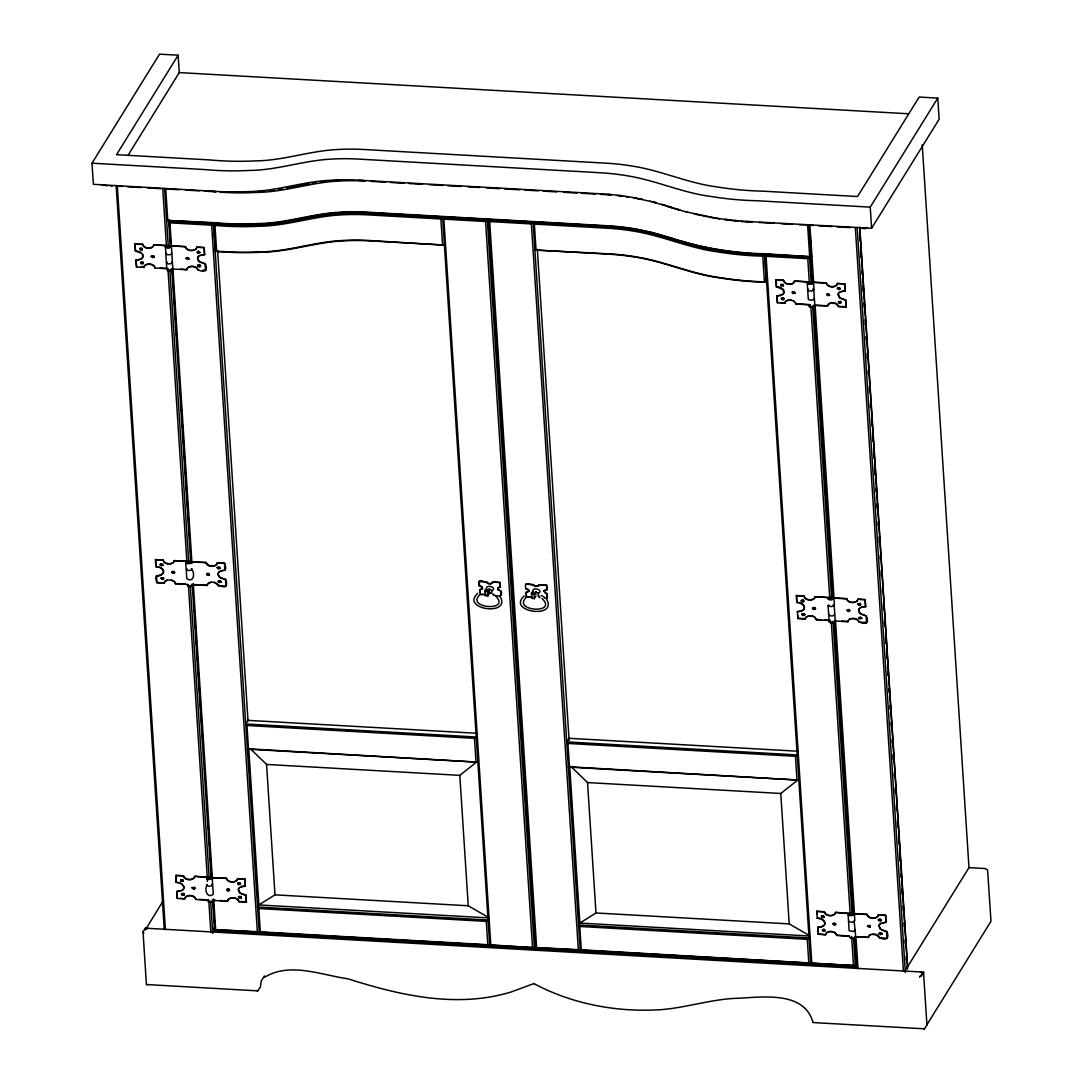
<?xml version="1.0" encoding="UTF-8"?>
<svg xmlns="http://www.w3.org/2000/svg" width="1083" height="1083" viewBox="0 0 1083 1083"><rect width="100%" height="100%" fill="white"/><g stroke="black" fill="none" stroke-linecap="round" stroke-linejoin="round"><path stroke-width="1.5" d="M220.106 568.331L217.751 567.275M240.521 884.053L239.654 883.011L237.881 883.132M825.138 930.649L824.082 929.241L822.214 930.094M861.405 227.836L860.2 228.472M783.889 293.006L782.914 289.486L776.349 286.778L775.915 280.023L783.51 280.24C784.715 284.315 790.956 285.195 793.988 282.636M782.278 294.671L776.944 295.93L777.391 302.793L784.796 303.281L785.608 301.358M784.796 303.281L785.107 302.143M794.299 282.094L794.611 280.971L810.179 281.973L794.435 281.228M794.611 280.971C793.704 286.169 783.781 284.991 783.51 280.24M804.303 608.727C805.129 604.68 800.039 602.717 796.777 602.5L796.506 595.488L803.924 595.975C805.143 600.036 811.37 600.916 814.402 598.357M801.203 611.029L797.359 611.665L797.805 618.528L805.21 619.002L806.023 617.08M805.21 619.002L805.522 617.865M814.727 597.83L815.039 596.692L832.096 597.816M824.718 924.462C825.544 920.401 820.454 918.438 817.191 918.235L816.934 911.209L824.339 911.696C825.422 915.514 830.796 916.299 833.978 914.742M823.107 926.127L817.787 927.386L818.22 934.25L825.639 934.724L825.936 933.6M835.142 913.551L835.453 912.414L852.511 913.551M142.997 257.131L142.035 253.612L135.429 250.958L134.996 244.095L142.604 244.257C143.863 248.521 151.241 249.469 153.637 245.76M141.372 258.81L136.025 260.11L136.472 266.973L143.917 267.393L144.215 266.256M153.772 244.893L166.43 245.597L153.772 244.893C152.838 250.105 142.97 249.022 142.604 244.257M172.671 269.031L186.817 269.708L187.102 268.57M196.443 248.345L196.713 247.208L204.2 247.574L204.646 254.437L200.802 255.128M197.634 257.483L198.46 261.247L205.093 263.846L199.854 261.991L197.458 258.647M160.203 564.419C161.326 568.805 165.171 561.887 160.176 564.46M162.951 565.312L160.704 564.162M163.425 572.853C164.25 568.778 159.12 566.856 155.857 566.68L155.573 559.559L163.019 559.979C164.129 563.81 169.53 564.527 172.711 562.943M162.91 573.652C158.226 577.117 153.61 573.069 156.886 582.695L164.332 583.114L164.63 581.991M173.889 561.752L174.187 560.615L186.845 561.332L174.187 560.615M191.515 584.671L207.232 585.429L207.516 584.292M216.857 564.081L217.128 562.943L224.614 563.295C227.917 572.907 223.26 568.9 218.59 572.393M218.049 573.205L218.874 576.968L225.508 579.567L220.269 577.713L217.873 574.383M181.511 893.868L182.106 895.194L184.286 894.72M183.839 888.574C184.665 884.513 179.534 882.577 176.272 882.415L175.988 875.294L183.433 875.714C184.679 879.789 190.946 880.574 193.965 878.015M184.259 894.761L183.501 893.692L181.484 893.908M180.699 890.903L176.867 891.566L177.301 898.43L184.746 898.849L185.044 897.712M194.317 877.474L194.602 876.337L207.259 877.054L207.367 881.427M213.5 900.474L227.66 901.151L227.931 900.014M237.272 879.802L237.543 878.665L245.029 879.017L245.327 886.151L240.128 887.234M238.463 888.926L239.302 892.703L245.922 895.303L240.683 893.448L238.287 890.104M482.436 588.624L481.556 586.81L479.417 586.16C476.29 573.665 488.771 587 492.616 582.546M497.747 588.11L500.427 587.081L500.129 582.505L492.684 582.085C492.291 585.037 486.565 584.414 486.727 581.747M497.639 588.272L498.031 589.68L500.657 590.736C504.367 597.18 495.337 596.841 492.9 594.215M528.924 591.25L528.03 589.436L525.891 588.786C523.116 578.457 533.797 587.365 538.373 585.957M538.928 585.429L539.158 584.712L546.617 585.131L546.901 589.707L544.681 590.384M539.158 584.712L538.671 585.862M544.113 590.898C544.939 594.35 548.431 594.215 544.045 591.359M826.816 294.332L827.412 295.659L829.578 295.172M812.778 289.107L813.766 289.811L814.849 305.284L827.52 306.002L829.158 303.402M827.52 306.002L827.805 304.864M829.564 295.226L827.304 294.062M837.078 284.626L837.362 283.489L844.808 283.908L845.254 290.772L841.41 291.435M837.538 288.092C839.041 292.532 841.951 285.154 837.376 288.349M838.283 293.764L839.095 297.541L845.688 300.181L840.503 298.285L838.107 294.928M833.193 604.828L834.194 605.532L835.277 621.006L847.935 621.723L848.734 619.787M847.935 621.723L848.219 620.586M857.492 600.348L857.79 599.224L865.236 599.644L865.669 606.507L861.824 607.17M857.953 603.813L858.562 605.14L860.498 604.842M858.697 609.485L859.509 613.262L866.102 615.916L860.917 614.02L858.521 610.663M858.846 617.54L859.807 618.989L861.757 618.176M860.701 604.72L860.105 603.38L857.926 603.867M861.594 618.447L860.619 616.999L858.684 617.811M854.121 920.753L855.692 936.741L868.349 937.445L869.148 935.522L871.111 934.372M868.647 936.308L868.349 937.445M877.907 916.083L878.205 914.945L885.65 915.365L886.097 922.229L882.252 922.892M879.112 925.207L879.924 928.984L886.53 931.637L881.332 929.742L878.936 926.385M780.694 284.667L781.249 286.007L783.429 285.56M783.402 285.614L782.847 284.274L780.653 284.721M803.816 601.336C804.128 599.319 799.362 600.09 801.84 601.471M197.593 265.904C197.742 263.819 202.155 265.091 200.179 266.702M197.783 265.416C198.636 269.45 202.656 263.683 197.783 265.47M264.442 975.864L261.138 981.212L260.38 987.114L257.781 990.864L146.395 984.528L143.037 931.8L145.271 928.185L923.515 972.128L926.94 1025.1L924.571 1028.823L813.022 1022.569M218.197 581.138L219.159 582.586L220.973 581.991M220.973 582.045L220.228 580.975L218.197 581.192M212.295 931.962L214.8 926.913M856.491 968.351L856.761 966.916L212.566 930.541M168.352 270.75L166.809 269.789L165.401 246.64L168.231 245.557L185.491 246.667C186.614 250.511 192.057 251.161 195.224 249.564M169.882 245.733C174.187 247.411 166.349 249.036 165.333 246.91M171.425 246.694L172.901 269.572L168.461 270.642M191.285 568.575C195.346 572.893 193.992 583.358 186.79 578.647L185.748 562.632L187.521 561.427M191.041 561.996C190.581 563.444 185.315 563.092 187.075 561.576M188.036 585.28L190.391 586.187L192.557 585.334M192.287 569.292C191.664 571.215 184.651 570.755 186.98 568.724M212.254 878.151C204.998 882.794 204.863 873.846 212.254 878.151L213.283 894.165C207.137 899.364 203.753 888.899 207.394 884.459M208.45 901.002L209.682 902.301M211.957 902.234L212.864 900.853M813.875 298.461C815.106 300.533 809.245 300.722 808.284 299.179L807.241 283.164L808.554 282.094M809.529 305.812L811.884 306.719L814.05 305.853L832.962 598.994M813.766 289.811C813.157 291.747 806.131 291.273 808.473 289.256M830.675 622.725L829.145 621.764L828.102 605.749L828.888 604.977M829.145 621.764L829.916 620.992M834.194 605.532L831.297 606.683L828.102 605.749M834.492 622.035L832.326 622.901M855.056 930.148L853.093 931.502L849.113 930.622L848.138 914.336L850.385 913.307L853.16 913.686M848.585 921.2L851.712 922.405L854.609 921.267M849.614 937.215L851.59 938.555L854.257 938.23M850.358 937.255L850.71 938.298M854.541 937.377L854.325 938.338M854.88 937.309L853.296 938.122L850.426 937.661M145.406 929.769L163.371 900.582M792.269 292.139L793.23 293.358L794.936 293.141M794.922 293.195L792.824 291.923M815.58 608.443C815.242 610.514 810.923 608.957 813.103 607.495M185.938 258.499L187.643 257.483L188.929 258.81M209.276 574.762C208.098 570.227 204.633 577.523 209.412 574.504M226.983 889.468C227.687 893.854 232.1 887.139 227.01 889.522M781.371 298.637C784.661 295.429 784.918 301.967 781.547 298.624M801.786 614.372L803.491 613.763L804.723 614.684M804.899 614.657C803.451 617.5 799.904 613.195 803.667 613.506C806.713 614.305 802.733 616.633 801.962 614.345M199.827 252.339C195.441 254.965 198.148 248.454 199.692 252.596C196.104 255.222 196.673 249.117 199.705 252.366M237.827 883.065L238.436 884.581L240.345 884.202M240.412 884.27C240.846 880.438 234.943 884.879 240.06 884.337M169.774 245.909L185.491 246.667M196.713 247.208L204.2 247.574M186.817 269.708L180.671 269.139M205.228 263.589C209.967 273.309 199.164 272.74 196.389 267.487C193.722 265.971 189.701 265.565 187.467 268.029M215.639 565.285C212.728 567.424 206.257 566.395 205.905 562.402L187.142 561.684M217.128 562.943L224.614 563.295M207.232 585.429L191.664 584.414M225.657 579.31C229.867 591.981 218.604 585.47 214.231 582.194M226.185 878.381L210.454 877.623L226.185 878.381C227.498 882.74 235.214 883.566 237.421 879.545M237.543 878.665L245.029 879.017M227.66 901.151L219.93 900.515M246.071 895.045L246.355 902.058L238.883 901.692L238.165 899.689L236.026 898.335L230.408 898.064M650.815 201.492L632.147 197.39A248.995 217.534 31.8 0 0 601.701 193.871L359.705 180.211A248.995 217.534 31.8 0 0 329.489 180.306C302.36 181.66 276.382 191.231 249.104 191.556A299.26 261.436 31.8 0 1 213.216 191.244L93.368 184.313L92.001 163.195L159.526 54.15L178.14 55.206L179.291 72.967M178.14 55.206L116.544 154.679L209.967 159.946A315.938 276.016 31.8 0 0 255.439 160.88C282.798 160.622 308.845 151.16 336.028 149.603A233.292 203.807 31.8 0 1 364.375 149.522L606.155 163.181A233.292 203.807 31.8 0 1 634.719 166.471C662.782 171.236 689.005 183.42 717.366 186.966A315.938 276.016 31.8 0 0 763.055 191.177L857.56 196.524L919.156 97.05L937.77 98.093L939.137 119.225L871.612 228.269L750.695 221.609A299.26 261.436 31.8 0 1 714.59 217.845L686.284 211.875M128.295 154.896L179.264 72.588L908.461 113.769M135.429 250.958L135.145 243.837M136.472 266.973L136.187 259.852M143.917 267.393L141.101 266.973M167.743 268.746L155.086 268.029C154.679 263.738 147.274 262.668 144.553 265.728M155.857 566.68L155.573 559.559M173.551 562.294C170.843 565.34 163.425 564.27 163.019 559.979M156.886 582.695L156.602 575.574M164.332 583.114L157.049 582.437M188.171 584.468L175.5 583.751L174.81 581.733L171.317 579.947M248.481 748.827L477.847 762.161L247.371 749.138L248.481 748.827L246.978 725.488L245.746 723.972L247.993 720.357L476.777 733.272M176.272 882.415L176.163 878.029M194.466 877.216C192.368 881.332 183.88 880.235 183.433 875.714M177.301 898.43L177.016 891.309M194.602 876.337L207.11 877.311M184.746 898.849L180.441 898.335M208.586 900.19L195.928 899.472C195.482 894.951 186.98 893.854 184.882 897.969M212.674 900.975L214.529 929.647L260.326 931.854L258.81 908.529L257.578 907.013L259.081 904.589M479.417 586.16L479.282 581.327M479.85 592.875L479.647 589.815L482.328 588.786M487.864 596.016L487.58 591.602L489.178 589.017L491.912 590.776L491.655 592.496L489.462 593.43L487.864 596.016L485.441 595.758L485.17 591.589C489.651 587.257 482.842 589.585 485.211 592.13M492.684 582.085L500.129 582.505M493.347 595.149L493.049 593.958M500.793 595.569L500.657 590.736M525.891 588.786L529.018 590.045M532.389 597.356L526.433 597.017L526.135 592.442L528.815 591.413M538.82 585.605L535.368 586.526L533.202 584.373M526.433 597.017L526.297 592.184M535.95 596.056L534.339 598.642L531.929 598.385L531.658 594.201C535.679 590.668 530.508 591.413 531.279 594.174M534.339 598.642L534.054 594.215L535.652 591.629L538.4 593.403L538.143 595.122M546.753 589.964L546.617 585.131M544.302 598.033L547.443 597.938L547.145 593.362M813.983 289.012L813.536 282.149L826.194 282.866C827.439 286.941 833.707 287.74 836.726 285.167M871.612 228.269L870.245 207.137L937.77 98.093M837.24 284.369C835.128 288.498 826.64 287.388 826.194 282.866M814.849 305.284L827.669 305.744M837.362 283.489L844.808 283.908M569.455 766.778L798.821 780.098L568.358 767.089L569.455 766.778L567.952 743.439L566.72 741.923L568.968 738.295L797.765 751.223M845.85 299.923L846.134 307.044L838.689 306.624L837.051 303.849L833.044 302.631M535.868 945.297L534.366 947.706L214.529 929.647M766.277 282.243L758.262 281.58A313.177 273.593 31.8 0 1 720.466 277.654C692.118 274.107 665.923 261.896 637.86 257.172A235.553 205.784 31.8 0 0 609.025 253.842L534.921 250.024L609.391 254.234A233.292 203.807 31.8 0 1 637.955 257.537C666.018 262.289 692.227 274.486 720.588 278.02A315.938 276.016 31.8 0 0 766.277 282.243L764.503 254.789A315.938 276.016 31.8 0 1 718.814 250.566C690.453 247.032 664.245 234.835 636.181 230.083A233.292 203.807 31.8 0 0 607.617 226.78L488.46 220.052L535.503 947.598L581.3 949.805L579.784 926.466L578.566 924.95L580.055 922.54M834.397 604.734L833.951 597.87L846.608 598.588C847.718 602.405 853.133 603.136 856.301 601.552M857.14 600.889C854.433 603.948 847.014 602.879 846.608 598.588M857.79 599.224L865.236 599.644M866.265 615.658C871.016 625.5 860.254 624.891 857.465 619.584C854.825 618.041 850.818 617.621 848.571 620.045M854.812 920.455L854.365 913.592L867.036 914.309C868.133 918.14 873.548 918.858 876.716 917.274M877.568 916.611C874.847 919.67 867.442 918.601 867.036 914.309M855.692 936.741L866.928 937.106M878.205 914.945L885.65 915.365M856.843 963.234L855.34 965.657L535.503 947.598M886.679 931.38C891.444 941.222 880.682 940.626 877.893 935.306C875.186 933.614 871.436 933.627 868.986 935.78M904.901 971.085L968.987 867.605L922.229 144.716M919.521 977.096L923.515 972.128M919.887 976.541L921.295 976.108L923.542 972.48M926.926 1024.748L990.999 921.267L987.588 870.001L985.016 868.525L968.987 867.605M195.928 249.158L196.578 248.088M186.953 268.828L187.603 267.772M197.485 257.74L198.311 256.414M216.343 564.879L216.993 563.823M207.367 584.549L208.017 583.493M217.913 573.462L219.849 571.242L223.139 570.227M227.796 900.271L228.445 899.215M238.328 889.184L239.14 887.857M783.212 294.062C786.651 290 779.746 285.939 776.349 286.778M814.903 597.572C812.778 601.688 804.29 600.469 803.924 595.975M824.055 925.518C827.48 921.457 820.589 917.382 817.191 918.235M834.641 914.336L835.318 913.294M825.76 933.857L827.277 932.152M142.401 249.794L141.941 248.264L139.991 248.562M142.333 258.187L143.01 254.505M143.294 263.521C143.403 259.067 137.907 265.294 143.227 263.44M144.053 266.513L144.716 265.457M151.241 256.441L152.635 255.845L154.192 256.847M154.314 256.82L152.757 257.673L151.403 256.184L154.124 256.116L153.299 257.402L151.376 256.414M173.388 562.551L174.052 561.495M164.467 582.248L165.13 581.192M171.669 572.162C175.026 569.035 175.026 575.574 171.791 572.149M174.729 572.541C171.371 575.682 171.371 569.144 174.607 572.569M183.244 881.251L182.77 879.707L180.82 880.005M183.162 889.644L184.178 887.153L181.782 883.796M195.143 888.277L193.586 889.129L192.205 887.87M482.598 588.367L479.647 589.815M529.086 590.993L526.135 592.442M543.964 591.156L544.383 590.479M829.429 295.429L828.955 293.899L827.006 294.197M838.12 294.021L838.959 292.694M838.567 301.602L839.19 302.888L841.329 302.455M856.991 601.146L857.655 600.09M860.565 604.923L859.943 603.651L858.156 603.691M858.535 609.743L860.498 607.549M870.258 926.886L869.798 925.342L867.456 926.263L869.378 927.265L870.204 925.965L867.849 925.654M877.406 916.881L878.069 915.825M878.218 919.805L879.613 919.21L881.156 920.212M878.963 925.478L879.789 924.151M879.098 933.532L879.396 933.059C885.19 931.529 878.584 937.485 879.613 932.883M866.833 227.349L865.452 228.621L862.907 228.459M220.824 582.248C221.23 578.2 215.395 583.087 220.742 582.167M238.477 897.13L238.761 896.656C244.582 895.127 237.922 901.07 238.991 896.48M241.238 897.983L240.968 896.859L239.153 896.616M777.391 302.793L777.215 297.053M809.922 304.905L795.91 303.998L795.843 302.834M796.777 602.5L796.506 595.488M797.805 618.528L797.805 615.523M815.039 596.692L830.593 597.708L829.768 597.802M830.336 620.627L816.325 619.72L814.727 616.931M834.817 914.079C832.096 917.125 824.677 915.961 824.339 911.696M818.22 934.25L817.963 927.129M835.453 912.414L849.275 913.578M825.639 934.724L818.396 933.993M849.194 936.254L836.739 935.455C836.685 931.867 831.324 930.825 828.4 931.678M145.623 928.889L145.366 929.552L145.271 928.185M674.966 239.208L653.279 232.683L636.317 229.082A235.553 205.784 31.8 0 0 607.482 225.751L367.421 212.2A235.553 205.784 31.8 0 0 338.817 212.282C311.633 213.811 285.601 223.301 258.255 223.545A313.813 274.161 31.8 0 1 213.067 222.624L166.633 220.377L213.419 223.017A315.938 276.016 31.8 0 0 258.891 223.951C286.237 223.707 312.297 214.231 339.48 212.674A233.292 203.807 31.8 0 1 367.827 212.593L607.847 226.144A233.292 203.807 31.8 0 1 636.411 229.447C664.542 234.483 690.467 245.76 718.922 249.564A313.813 274.161 31.8 0 0 764.327 253.747L811.519 256.793L810.964 248.373M188.997 258.769L187.359 259.554L186.073 258.241M206.731 573.53L207.178 574.829L209.249 574.707M229.528 890.686L229.379 889.576L227.579 889.238M815.174 609.12C816.893 606.006 809.908 608.091 814.037 609.16M264.604 977.245C289.878 961.812 320.988 974.998 347.86 978.788C400.196 995.467 456.539 1008.408 510.824 992.096L534.081 983.526M166.105 253.232C165.306 255.358 171.831 255.344 171.723 253.3M829.023 614.359C827.967 616.633 835.914 616.349 834.303 614.183M830.174 621.791L830.295 622.576M220.133 568.291L217.277 567.803M825.205 930.608C821.564 933.275 822.241 927.116 825.151 930.405M196.077 248.887C193.261 251.865 186.614 251.066 185.342 246.938M198.162 256.671L199.434 255.52M215.503 565.543L216.492 564.622M207.882 583.751C210.887 581.178 217.196 581.882 218.468 585.971M488.46 220.052L489.678 221.568L531.387 223.924L533.134 222.57L534.366 224.086L607.333 228.215A231.017 201.831 31.8 0 1 635.626 231.478C663.689 236.27 689.925 248.44 718.3 251.973A317.874 277.708 31.8 0 0 756.665 255.954L762.757 256.17L764.503 254.789M236.906 880.344C233.901 882.916 227.592 882.212 226.32 878.123M239.005 888.128L241.78 886.314L245.475 885.894M228.296 899.472L229.285 898.552M251.039 749.395L266.567 764.436L459.801 775.347L476.547 762.121M570.836 766.358L587.541 782.562L780.775 793.473L798.821 779.232M140.154 248.305C138.489 252.19 145.731 248.318 140.289 248.427M142.482 257.93L139.707 259.703L136.025 260.11M162.978 565.258L160.176 564.649M163.479 579.432L163.56 577.875L161.069 578.187L162.829 579.622L163.655 578.336L161.299 578.011M164.968 581.449L167.093 580.041M837.511 288.146L840.327 288.755M838.797 292.965L840.083 291.814M828.157 304.323L831.595 302.658M477.725 593.308C459.909 609.675 512.015 616.606 499.967 596.273M479.674 594.933C465.406 608.429 511.731 611.949 495.567 595.907M498.356 587.5L497.544 589.477L500.508 590.993M524.199 595.934C506.221 612.071 558.557 619.381 546.441 598.885M526.148 597.559C511.975 611.34 558.395 614.237 542.041 598.52M544.221 590.736L546.901 589.707M180.983 879.748C179.331 883.647 186.56 879.775 181.118 879.883M182.039 890.524L183.325 889.373M192.219 887.681L194.71 887.37L194.331 889.048M183.907 895.154C186.262 892.324 178.736 893.448 182.634 895.045M185.396 897.171C188.401 894.612 194.683 895.397 195.928 899.472M859.212 608.687L861.987 606.9L865.669 606.507M858.819 617.594L861.621 618.203M861.621 618.393L858.805 617.784M880.763 920.821C881.779 916.191 875.254 922.269 880.926 920.564M879.626 924.408L880.912 923.271M783.388 293.804L780.613 295.564L776.944 295.93M785.432 301.615L787.558 300.221L791.754 300.153M803.803 609.526L801.027 611.286L797.359 611.665M802.517 610.663C806.361 608.754 804.114 603.908 800.689 603.096M805.847 617.337L809.299 615.699M824.231 925.248L821.442 927.007L817.787 927.386M826.261 933.059C829.294 930.5 835.535 931.38 836.739 935.455M213.405 223.856L168.718 221.325L169.95 222.841L211.659 225.196L213.405 223.856L259.216 932.179M490.789 944.877L534.366 947.706L487.323 220.174L368.166 213.446A233.292 203.807 31.8 0 0 339.818 213.527C312.635 215.084 286.589 224.547 259.23 224.79A315.938 276.016 31.8 0 1 213.757 223.87L214.989 225.426L221.108 225.9A317.874 277.708 31.8 0 0 259.23 226.225C286.589 225.995 312.662 216.532 339.845 214.962A231.017 201.831 31.8 0 1 367.922 214.881L440.889 218.996L442.636 217.642L443.868 219.159L490.789 944.877L260.326 931.854M443.868 219.159L485.563 221.514L487.323 220.174M809.543 257.334L764.855 254.803L766.087 256.319L807.783 258.675L809.543 257.334L811.181 282.622M246.978 725.488L474.476 738.335L476.222 736.995L245.746 723.972M258.81 908.529L486.308 921.376L488.054 920.022L257.578 907.013M567.952 743.439L795.45 756.286L797.196 754.932L566.72 741.923M579.784 926.466L807.282 939.313L809.028 937.959L578.566 924.95M803.857 601.295C797.914 603.407 804.385 596.99 803.451 601.715M821.889 915.744L821.943 917.03L824.041 917.193M188.835 258.972L187.887 259.311M227.403 889.102L226.834 889.725L227.944 890.673M792.688 291.774C791.321 296.431 798.361 290.339 792.255 292.193M258.864 904.941L274.987 894.842L468.235 905.767L489.34 917.951L258.864 904.941L248.765 748.759M569.739 766.886L579.852 923.068L595.975 912.969L789.209 923.894L808.906 935.265M167.148 262.154C164.115 264.726 175.162 264.225 171.452 262.005M188.009 584.739L187.373 585.781L189.823 586.634M188.604 585.361L188.388 586.323M192.002 586.363L193.316 585.307L192.314 584.59M807.241 283.164C808.514 285.533 816.596 283.218 811.302 281.878M809.502 305.271L808.717 306.042L810.26 307.003M810.098 305.893L809.881 306.855M813.482 306.882L813.712 305.934M208.437 900.474C205.404 903.141 216.424 902.64 212.728 900.325M849.397 913.551C847.204 915.473 853.336 916.123 853.296 914.228L834.492 622.59M145.948 928.618L148.249 928.348M199.299 255.778L204.646 254.437M188.307 267.352C191.474 265.755 196.916 266.404 198.04 270.249M208.87 582.83L211.32 582.058M229.136 898.809C232.303 897.211 237.746 897.861 238.883 901.692M142.333 249.713L139.761 248.928M140.871 262.289C141.981 261.233 144.797 263.399 142.577 263.643M145.393 265.064C148.574 263.48 153.976 264.198 155.086 268.029M829.361 295.348L826.776 294.562M839.921 292.085L845.254 290.772M165.821 580.786C168.989 579.202 174.39 579.933 175.5 583.751M838.621 301.697L841.207 302.482M491.953 590.668C498.315 587.162 483.939 583.629 486.809 589.545M538.427 593.294C544.356 590.262 532.051 586.065 532.877 591.589M183.176 881.169L180.59 880.371M182.201 890.267L176.867 891.566M192.436 887.505L195.021 888.29M849.41 619.395C852.592 617.811 857.993 618.528 859.103 622.359M870.19 926.804L867.605 926.006M880.75 923.528L886.097 922.229M881.806 934.291L879.22 933.505M786.272 300.952C789.453 299.395 794.814 300.181 795.91 303.998M806.686 616.687C809.867 615.117 815.242 615.916 816.325 619.72M241.157 897.888L238.571 897.103M783.212 285.736L780.653 284.897M146.625 984.542L147.681 984.609M146.462 928.632L147.491 928.375M186.425 257.903L188.889 258.566M206.839 573.624L209.344 574.531M835.521 924.747L833.044 923.813M829.429 597.681C823.283 600.239 837.741 600.524 832.204 597.708M833.869 622.156L830.268 622.116M212.39 901.625L208.775 901.597M853.864 938.474L855.584 937.553L855.164 936.768M581.3 949.805L855.34 965.657L853.594 938.677M215.531 251.324L222.814 251.527A313.177 273.593 31.8 0 0 260.367 251.852C287.712 251.594 313.759 242.105 340.928 240.588A235.553 205.784 31.8 0 1 369.547 240.507L444.409 245.096L369.939 240.9A233.292 203.807 31.8 0 0 341.592 240.981C314.422 242.538 288.362 252.001 261.003 252.244A315.938 276.016 31.8 0 1 215.531 251.324L213.757 223.87M824.718 930.933L823.242 930.893M296.485 186.466L309.454 183.663M799.254 224.722L809.448 224.763M762.757 256.143L764.408 281.797M214.515 565.773L208.911 565.502L205.905 562.402M839.785 289.242L837.497 288.322M830.12 303.186L835.697 303.497L838.689 306.624M163.343 579.297L161.056 578.376M498.952 587.243L500.427 587.081M485.17 591.589L487.58 591.602M488.947 593.051L489.651 592.915M488.785 593.322L491.032 593.254M531.658 594.201L534.054 594.215M860.2 604.977L858.711 604.883M847.732 609.797L849.979 610.947L847.19 610.284M880.628 920.699L878.34 919.778M879.762 933.018L882.049 933.939M200.017 266.567L197.796 265.89M290.989 187.535L295.104 186.736M781.181 284.423L783.442 285.384M803.329 601.579L802.205 601.593M822.024 915.88L824.271 916.827M808.635 282.203L810.923 282.013M809.583 282.311C804.507 283.611 814.633 284.775 811.817 282.446M813.414 306.787L810.368 306.882M188.09 561.793C183.23 562.903 192.693 564.676 190.689 561.617M191.921 586.255L188.225 586.214M208.477 877.068C203.144 879.423 216.343 877.947 209.06 877.216M286.819 188.266L289.621 187.806M312.121 183.176L316.195 182.54M278.358 189.566L282.622 188.97M813.252 607.644L815.377 608.456M833.666 923.379L835.819 924.422M320.297 181.985L325.834 181.348M269.762 190.622L274.08 190.121M263.968 191.163L258.12 191.61M169.016 245.773C162.112 245.489 170.627 248.928 170.261 245.882M187.86 561.549L189.43 561.495M190.418 586.648L192.53 586.065L192.192 584.942M211.618 902.112L210.048 902.166M850.182 913.524L850.967 913.456M853.539 938.365L850.548 938.189M331.439 180.847L334.254 180.631A236.636 206.731 31.8 0 1 339.94 180.333M107.623 185.802L101.992 184.99M112.077 186.222L110.087 185.707M156.439 575.831C161.083 577.185 166.904 571.147 161.367 568.061M194.141 888.859L192.273 888.114M872.275 934.372L876.54 934.954L879.518 938.081M831.541 622.698L834.898 622.089L834.221 620.843M202.683 270.209L205.675 270.344M205.77 562.659L190.039 561.901L190.838 561.711M218.604 585.713L226.09 586.065M212.078 900.135L215.219 900.298M239.018 901.435L246.504 901.801M92.001 163.195L204.037 169.517A315.938 276.016 31.8 0 0 249.51 170.451C276.869 170.207 302.929 160.731 330.098 159.174A233.292 203.807 31.8 0 1 358.446 159.093L600.239 172.752A233.292 203.807 31.8 0 1 628.79 176.042C656.867 180.807 683.075 192.991 711.436 196.537A315.938 276.016 31.8 0 0 757.125 200.748L870.245 207.137M370.467 181.362L385.575 182.215M390.611 182.499L404.04 183.257M409.076 183.541L422.492 184.3M429.206 184.679L442.636 185.437M447.672 185.721L461.101 186.479M467.815 186.858L479.566 187.521M486.281 187.901L499.71 188.659M504.746 188.943L519.854 189.796M524.889 190.08L538.319 190.852M543.355 191.136L556.784 191.894M563.498 192.273L576.914 193.031M581.95 193.316L595.379 194.074M600.415 194.358L605.451 194.642A233.292 203.807 31.8 0 1 611.178 195.035M164.237 929.079L116.152 185.613L122.379 186.506M127.428 186.79L140.885 187.549M147.613 187.928L161.069 188.686M179.155 189.715L165.74 188.956L167.743 220.066M185.856 190.094L199.286 190.852M204.308 191.136L211.023 191.515A315.938 276.016 31.8 0 0 215.598 191.894M774.088 223.301L762.351 222.638A315.938 276.016 31.8 0 1 759.305 222.556M780.802 223.68L792.539 224.343M812.575 283.732L808.757 224.736L813.292 225.521M818.342 225.806L831.798 226.564M836.848 226.848L850.317 227.606M674.75 239.505L696.572 245.462L719.044 249.929A315.938 276.016 31.8 0 0 764.733 254.153L811.519 256.793M134.996 244.095L142.442 244.514M813.374 282.406L826.031 283.123M160 268.029L167.906 268.476M838.851 306.367L846.297 306.787M155.41 559.816L162.856 560.236M833.788 598.127L846.459 598.845M479.119 581.585L486.565 582.004M525.593 584.211L533.053 584.63M539.009 584.969L546.455 585.389M486.064 594.472L479.945 594.391L485.901 594.729M526.582 596.76L531.063 597.017M175.663 583.493L185.166 584.035M841.762 621.114L848.097 621.466M860.755 622.183L866.711 622.522M175.825 875.551L183.271 875.971M854.203 913.862L866.874 914.566M199.245 899.391L208.748 899.932M879.68 937.824L887.126 938.244M579.852 923.068L810.314 936.078M906.877 966.645L907.622 966.686L859.902 228.635M775.915 280.023L783.32 280.497M780.532 302.726L784.972 303.023M796.086 303.741L810.098 304.648M796.33 595.745L803.748 596.232M797.981 618.258L805.386 618.745M816.501 619.462L821.171 619.774M824.285 619.977L830.512 620.369M816.758 911.48L824.163 911.954M836.929 935.198L849.37 935.996M920.536 971.965L923.637 973.955M830.796 622.617L831.73 622.887M851.604 913.727L853.296 914.228M135.592 250.701L140.952 252.339M479.579 585.903L481.082 586.228M490.409 592.902L491.195 592.997M156.006 566.423L159.77 567.248M176.434 882.158L180.198 882.97M796.953 602.243L798.875 602.527M810.734 615.672L813.536 616.308M924.34 1028.85L923.244 1028.484M257.781 990.864L256.739 990.498M709.108 217.101L716.662 218.428A315.938 276.016 31.8 0 0 719.694 218.901M633.785 197.539L636.655 198.081M634.015 197.932L639.66 198.988M703.124 215.91L707.619 216.803M639.525 198.622L642.368 199.218M812.331 282.243C805.048 280.348 810.625 285.763 812.169 282.135M809.718 306.746C810.896 307.992 816.69 306.557 813.807 305.122M169.395 245.624L170.424 245.99M167.811 270.493L171.128 270.777L171.804 269.681M832.746 597.965C825.49 596.083 830.999 601.485 832.597 597.857M830.133 622.468L831.162 622.833M189.809 561.36C195.102 562.686 187.034 565.015 185.748 562.632M189.836 561.806L190.974 562.253M694.189 213.96L701.622 215.612M653.631 201.885L656.42 202.616M650.111 201.208L686.825 212.133M652.196 201.858L656.312 202.941M675.426 208.559L679.677 209.831M679.542 210.143L667.087 206.19M661.916 204.2L665.991 205.486M668.671 206.366L672.597 207.706M301.182 218.103L302.157 218.455M167.933 270.141L171.1 270.317L171.777 269.22M852.619 913.443C856.924 915.108 849.099 916.732 848.07 914.607M211.699 884.31C214.637 886.124 207.462 887.085 206.609 885.217M533.905 983.621C570.998 1003.386 613.614 1011.779 655.445 1009.979C681.952 1008.977 707.307 1000.015 733.76 998.431C759.332 997.714 803.694 989.469 812.94 1022.203M141.44 263.48L140.641 262.655M541.134 595.46L544.113 596.99M538.237 596.11L539.835 597.775L539.036 596.178M214.948 225.372L216.641 251.039M793.122 300.587L794.299 301.209M853.011 913.592L852.335 914.688L848.91 914.323M481.718 586.553L482.544 587.419M143.863 933.045L142.997 931.976M859.631 227.213L907.595 968.987M859.699 237.028L859.753 240.656M860.674 252.19L860.85 257.497M861.878 270.723L862.095 274.094M862.853 285.885L863.029 291.205M863.787 302.996L864.275 307.789M865.033 319.593L865.209 324.9M865.967 336.691L866.183 340.062M867.212 353.288L867.388 358.608M868.309 370.142L868.363 373.77M869.392 386.983L869.568 392.303M870.488 403.837L870.542 407.465M871.571 420.691L871.896 425.741M872.668 437.546L872.722 441.174M873.751 454.386L873.819 458.014M874.577 469.819L874.902 474.868M875.93 488.095L875.998 491.723M876.756 503.514L877.081 508.577M878.11 521.789L878.178 525.417M879.098 536.951L879.261 542.272M880.289 555.498L880.357 559.126M881.278 570.66L881.44 575.966M882.469 589.193L882.686 592.563M883.457 604.355L883.62 609.675M884.378 621.466L884.865 626.258M885.637 638.063L885.799 643.37M886.72 654.904L886.774 658.532M887.816 671.758L887.87 675.386M888.899 688.612L888.953 692.24M889.996 705.466L890.05 709.094M891.079 722.307L891.133 725.935M892.175 739.161L892.23 742.789M892.988 754.58L893.313 759.643M894.355 772.856L894.409 776.484M895.167 788.289L895.492 793.338M896.534 806.564L896.589 810.192M897.509 821.726L897.672 827.046M898.714 840.259L898.768 843.887M899.689 855.421L899.851 860.741M900.894 873.967L901.11 877.338M901.868 889.129L902.031 894.436M902.951 905.984L903.29 911.033M904.048 922.824L904.102 926.452M905.131 939.678L905.198 943.307M906.227 956.533L906.281 960.161M857.167 227.457L905.361 972.602M855.353 227.89L903.439 971.356M844.659 284.166L845.092 291.029M845.688 300.181L846.134 307.044M865.073 599.901L865.52 606.764M866.102 615.916L866.549 622.779M885.488 915.622L885.935 922.486M886.53 931.637L886.963 938.501M809.935 225.332L813.631 282.649M815.052 304.567L834.018 597.897M835.44 619.814L854.514 914.837M855.936 936.754L858.007 968.784M809.881 231.518L810.639 243.309M854.88 937.837L856.843 968.188M807.634 225.196L809.651 256.319M812.697 306.245L831.568 598.006M833.098 621.615L852.077 915.054M807.783 258.675L809.312 282.284M810.95 307.572L829.7 597.599M831.338 622.887L850.101 912.901M851.617 936.511L853.472 965.17M776.091 279.766L776.538 286.521M816.934 911.209L817.11 913.917M766.087 256.319L811.776 962.814M764.855 254.803L810.666 963.125M795.45 756.286L796.953 779.625M807.282 939.313L808.798 962.652M780.775 793.473L789.209 923.894M587.541 782.562L595.975 912.969M537.344 249.334L569.116 740.555M534.366 224.086L536.031 249.713M533.134 222.57L580.19 950.116M531.387 223.924L578.322 949.629M546.983 593.619L547.281 598.195M535.652 591.629L535.855 594.581M489.678 221.568L536.613 947.273M485.563 221.514L532.498 947.232M499.967 582.762L500.265 587.338M489.178 589.017L489.367 591.954M479.81 589.558L480.013 592.618M442.636 217.642L489.678 945.188M440.889 218.996L442.541 244.623M474.476 738.335L475.979 761.674M486.308 921.376L487.81 944.701M459.801 775.347L468.235 905.767M266.567 764.436L274.987 894.842M217.615 250.579L248.034 721.116M211.659 225.196L257.348 931.691M204.051 247.831L204.497 254.695M205.093 263.846L205.526 270.601M224.465 563.553L224.912 570.416M225.508 579.567L225.941 586.336M244.893 879.288L245.327 886.151M245.922 895.303L246.355 902.058M169.95 222.841L171.48 246.45M172.887 268.367L191.975 563.444M193.288 583.683L212.254 877.068M213.676 898.985L215.639 929.336M169.097 220.133L169.53 226.875M169.855 231.938L170.627 243.729M172.373 270.709L172.698 275.759M173.131 282.514L173.781 292.627M174.228 299.368L174.877 309.481M175.311 316.222L175.96 326.335M176.407 333.09L177.057 343.203M177.49 349.944L178.14 360.057M178.587 366.799L179.237 376.911M179.67 383.653L180.333 393.779M180.766 400.52L181.416 410.633M181.741 415.696L182.513 427.487M182.946 434.229L183.596 444.355M183.92 449.404L184.692 461.209M185.125 467.951L185.775 478.063M186.1 483.126L186.872 494.931M187.305 501.673L187.846 510.093M188.28 516.835L188.943 526.961M189.376 533.702L190.026 543.815M190.459 550.557L191.122 560.669M192.76 585.957L193.302 594.391M193.735 601.133L194.385 611.245M194.832 617.987L195.482 628.113M195.915 634.855L196.564 644.967M197.011 651.709L197.661 661.821M197.986 666.884L198.758 678.675M199.191 685.431L199.841 695.543M200.165 700.593L200.937 712.397M201.37 719.139L202.02 729.252M202.345 734.315L203.117 746.119M203.55 752.861L204.091 761.295M204.525 768.037L205.188 778.149M205.621 784.891L206.271 795.003M206.704 801.745L207.367 811.857M207.801 818.613L208.45 828.725M208.884 835.467L209.547 845.579M209.98 852.321L210.63 862.434M211.077 869.189L211.618 877.609M213.256 902.897L213.906 913.01M214.339 919.765L214.881 928.185M168.718 221.325L170.356 246.626M171.777 268.543L190.757 561.996M192.273 585.605L211.144 877.365M164.562 188.347L168.271 245.665M169.909 270.953L188.659 560.926M190.297 586.214L209.154 877.866M210.684 901.462L212.755 933.492M162.761 188.78L166.457 246.098M167.987 269.708L186.953 563.038M188.374 584.955L207.34 878.299M208.87 901.895L210.833 932.246M117.33 186.222L165.401 929.674M752.536 221.866A312.797 273.268 31.8 0 1 746.498 221.501M737.442 220.756A312.797 273.268 31.8 0 1 734.436 220.445M728.399 219.754A312.797 273.268 31.8 0 1 725.393 219.362M607.725 194.371A236.636 206.731 31.8 0 1 610.622 194.588M619.341 195.441A236.636 206.731 31.8 0 1 622.238 195.793M358.663 180.333A236.636 206.731 31.8 0 1 362.995 180.536M243.323 192.246A312.797 273.268 31.8 0 1 231.342 192.232M216.275 191.569A312.797 273.268 31.8 0 1 210.17 191.095M365.431 181.091A233.292 203.807 31.8 0 0 337.084 181.159C309.9 182.716 283.854 192.192 256.495 192.436A315.938 276.016 31.8 0 1 220.187 192.205M751.683 222.232A315.938 276.016 31.8 0 1 741.002 221.474M737.956 221.189A315.938 276.016 31.8 0 1 724.243 219.565M616.917 195.549A233.292 203.807 31.8 0 1 622.63 196.213M625.487 196.592A233.292 203.807 31.8 0 1 628.343 197.011M217.29 567.56C218.766 571.892 222.042 564.812 217.263 567.6M781.547 298.38C782.427 302.333 786.326 296.688 781.547 298.38M838.432 301.819C839.555 306.191 843.224 299.26 838.404 301.873M847.231 610.054C848.341 614.44 852.186 607.522 847.204 610.095M821.347 916.38C823.621 920.428 825.666 913.213 821.347 916.38M166.146 246.68C170.275 249.862 171.926 243.959 166.146 246.68M206.975 878.123C211.104 881.305 212.769 875.416 206.975 878.123M828.468 598.655C832.597 601.837 834.262 595.934 828.468 598.655M833.111 923.582C833.68 927.969 838.269 921.349 833.098 923.637"/></g></svg>
